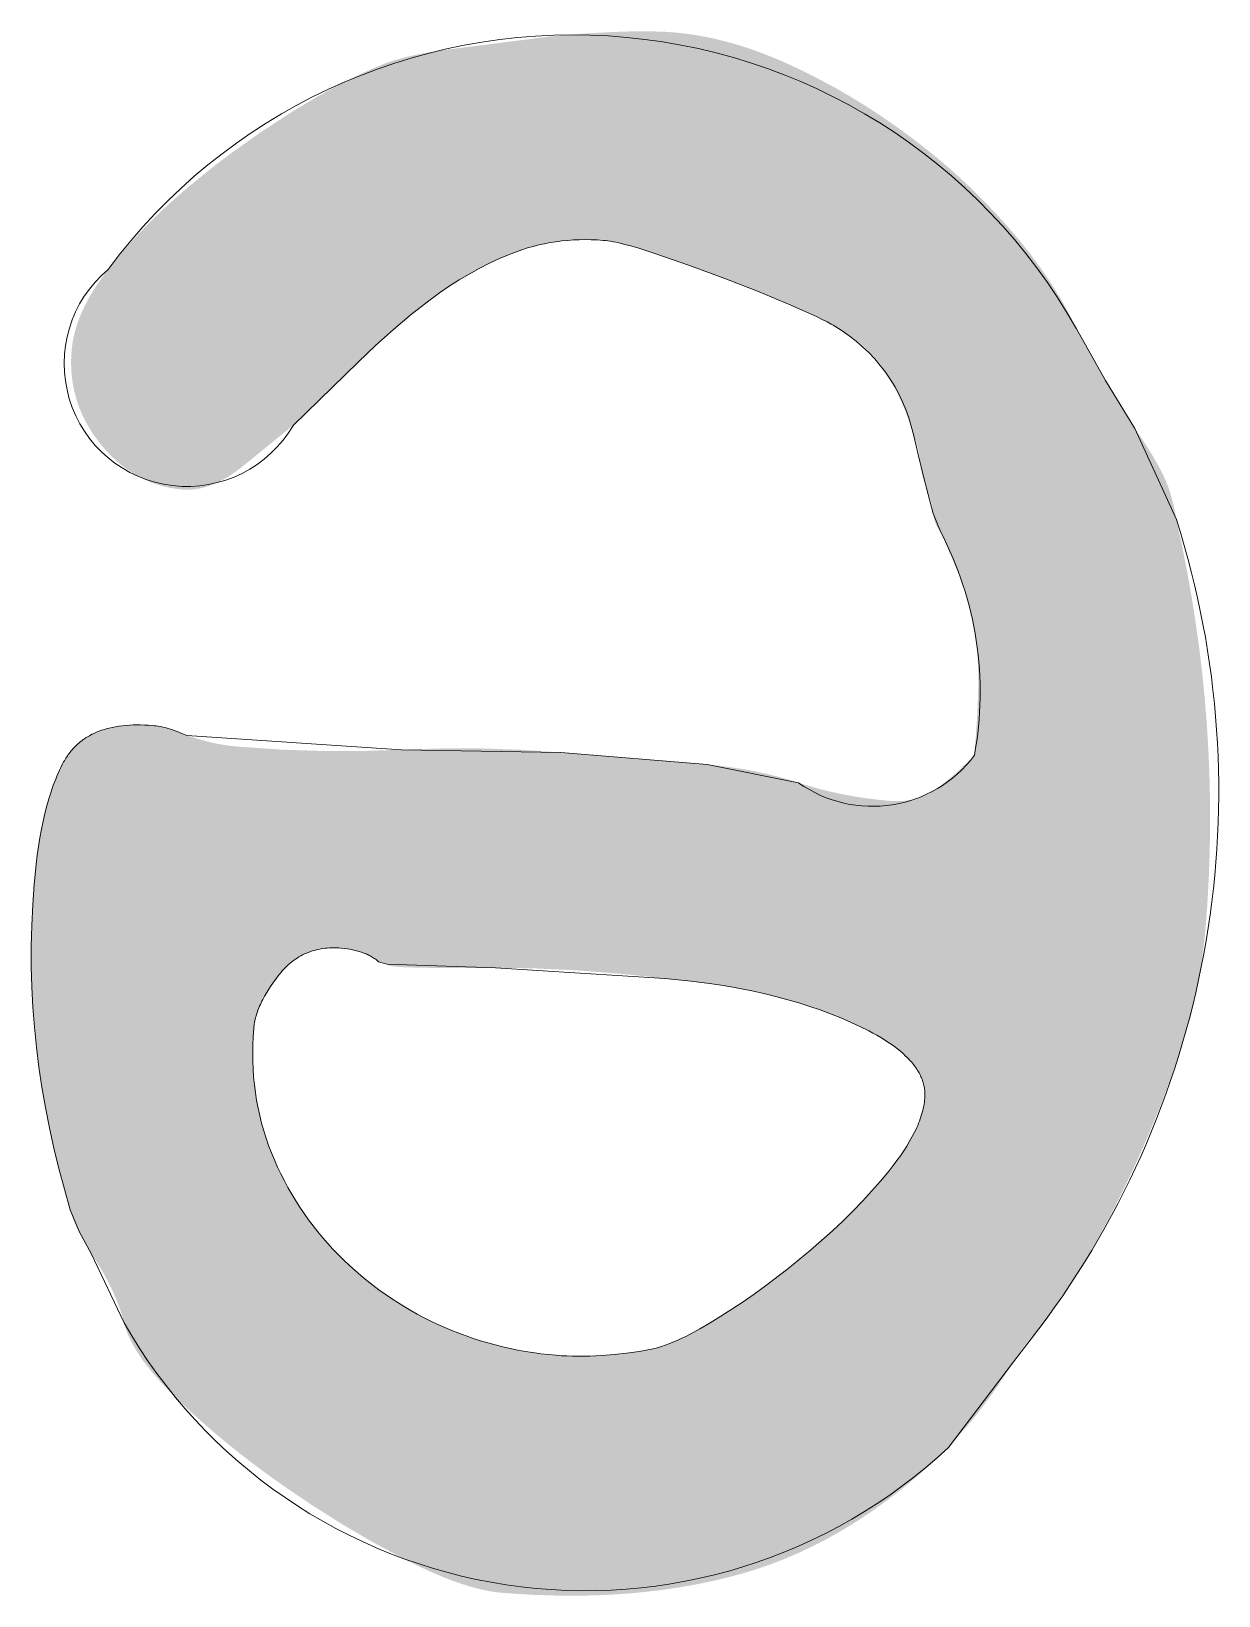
# Model space of a CAD drawing. Header units: millimetres. Extents: x 0 to 118, y 0 to 92.
# Drawn here: x 48.1 to 52.17, y 16.19 to 21.55 of the extents above; entities that cross this region are included whole.
import ezdxf

# ---------------------------------------------------------------- set-up
doc = ezdxf.new("R2010")
doc.units = ezdxf.units.MM
doc.header["$MEASUREMENT"] = 0
doc.layers.add('Default', color=178, linetype='Continuous', true_color=0x000000)

msp = doc.modelspace()

# ---------------------------------------------------------------- hatches: boundary and pattern name
at = {"layer": 'Default'}
h = msp.add_hatch(color=256, dxfattribs=at)
h.paths.add_polyline_path([(48.3678, 20.7328), (48.397, 20.7693), (48.4275, 20.8053), (48.4593, 20.8407), (48.4923, 20.8757), (48.5266, 20.9102), (48.5622, 20.9442), (48.5991, 20.9777), (48.6373, 21.0108), (48.7166, 21.0756), (48.7576, 21.1073), (48.7995, 21.1386), (48.886, 21.1997), (48.9761, 21.259), (49.0216, 21.2874), (49.066, 21.3139), (49.1093, 21.3386), (49.1515, 21.3616), (49.1925, 21.3828), (49.2326, 21.4022), (49.2715, 21.4198), (49.3094, 21.4357), (49.319, 21.4393), (49.329, 21.4429), (49.3394, 21.4464), (49.3504, 21.4499), (49.3736, 21.4565), (49.3988, 21.4628), (49.4257, 21.4687), (49.4545, 21.4743), (49.4852, 21.4795), (49.5177, 21.4844), (49.8695, 21.5294), (49.941, 21.5363), (50.0117, 21.5417), (50.0814, 21.5455), (50.1474, 21.548), (50.2064, 21.5487), (50.2585, 21.5477), (50.2819, 21.5466), (50.3036, 21.545), (50.3276, 21.5428), (50.3517, 21.5399), (50.3759, 21.5364), (50.4002, 21.5322), (50.4247, 21.5274), (50.4493, 21.5221), (50.4741, 21.516), (50.499, 21.5094), (50.524, 21.5022), (50.5492, 21.4943), (50.5744, 21.4858), (50.5999, 21.4767), (50.6254, 21.4669), (50.6511, 21.4566), (50.677, 21.4456), (50.7029, 21.434), (50.7548, 21.4094), (50.8061, 21.3833), (50.857, 21.3558), (50.9073, 21.3268), (50.9572, 21.2963), (51.0065, 21.2644), (51.0554, 21.231), (51.1037, 21.1962), (51.1513, 21.1601), (51.1977, 21.1231), (51.2428, 21.085), (51.2866, 21.0458), (51.3293, 21.0057), (51.3707, 20.9646), (51.4109, 20.9224), (51.4499, 20.8792), (51.4872, 20.8355), (51.5223, 20.7917), (51.5551, 20.7479), (51.5856, 20.7042), (51.6001, 20.6823), (51.6139, 20.6604), (51.6272, 20.6385), (51.6399, 20.6167), (51.6521, 20.5948), (51.6637, 20.5729), (51.6747, 20.551), (51.6852, 20.5291), (51.7109, 20.4804), (51.736, 20.4348), (51.7606, 20.3922), (51.7846, 20.3525), (51.8852, 20.1881), (51.911, 20.1502), (51.9346, 20.1133), (51.9559, 20.0774), (51.9658, 20.0598), (51.9751, 20.0424), (51.9796, 20.0336), (51.9839, 20.0247), (51.9881, 20.0155), (51.9921, 20.0061), (51.9959, 19.9965), (51.9996, 19.9866), (52.0031, 19.9766), (52.0064, 19.9663), (52.0096, 19.9558), (52.0126, 19.945), (52.0154, 19.9341), (52.0181, 19.9229), (52.023, 19.8998), (52.0273, 19.8758), (52.0462, 19.7885), (52.0635, 19.7012), (52.0791, 19.6138), (52.0929, 19.5264), (52.1051, 19.4389), (52.1156, 19.3514), (52.1244, 19.2639), (52.1315, 19.1763), (52.1368, 19.0886), (52.1405, 19.0009), (52.1425, 18.9132), (52.1428, 18.8254), (52.1415, 18.7376), (52.1384, 18.6497), (52.1336, 18.5617), (52.1271, 18.4737), (52.1233, 18.4346), (52.1184, 18.3947), (52.1123, 18.3542), (52.1051, 18.313), (52.0968, 18.271), (52.0873, 18.2284), (52.0767, 18.185), (52.0649, 18.141), (52.052, 18.0962), (52.038, 18.0507), (52.0065, 17.9577), (51.9704, 17.8618), (51.9298, 17.7631), (51.8865, 17.6652), (51.8422, 17.5718), (51.797, 17.4828), (51.7508, 17.3981), (51.7036, 17.3179), (51.6797, 17.2794), (51.6556, 17.242), (51.6312, 17.2057), (51.6065, 17.1705), (51.5817, 17.1364), (51.5566, 17.1033), (51.5437, 17.0894), (51.5314, 17.0754), (51.5196, 17.0614), (51.5084, 17.0473), (51.4977, 17.0331), (51.4876, 17.0189), (51.4781, 17.0046), (51.4691, 16.9903), (51.4514, 16.9618), (51.4328, 16.9334), (51.3936, 16.8765), (51.3546, 16.8242), (51.3366, 16.8013), (51.3195, 16.7805), (51.2464, 16.6965), (51.2054, 16.6572), (51.164, 16.6195), (51.1223, 16.5836), (51.0802, 16.5493), (51.0378, 16.5166), (50.9951, 16.4857), (50.9521, 16.4564), (50.9087, 16.4288), (50.865, 16.4028), (50.821, 16.3785), (50.7766, 16.3559), (50.7319, 16.3349), (50.6869, 16.3156), (50.6416, 16.298), (50.5959, 16.282), (50.573, 16.2747), (50.5499, 16.2677), (50.5034, 16.2549), (50.4561, 16.2432), (50.408, 16.2327), (50.3592, 16.2232), (50.3096, 16.215), (50.2593, 16.2078), (50.2082, 16.2018), (50.1564, 16.1969), (50.1039, 16.1932), (50.0506, 16.1906), (49.9965, 16.1891), (49.9417, 16.1888), (49.8861, 16.1897), (49.8299, 16.1916), (49.7728, 16.1947), (49.715, 16.199), (49.7068, 16.1998), (49.6983, 16.2008), (49.6898, 16.2019), (49.681, 16.2033), (49.6631, 16.2065), (49.6447, 16.2105), (49.6256, 16.2153), (49.6059, 16.2208), (49.5856, 16.2271), (49.5647, 16.2341), (49.5433, 16.2418), (49.5212, 16.2503), (49.4985, 16.2596), (49.4753, 16.2696), (49.427, 16.2919), (49.3764, 16.3172), (49.273, 16.3731), (49.1698, 16.4336), (49.067, 16.4985), (48.9647, 16.5679), (48.9144, 16.6038), (48.8656, 16.64), (48.8183, 16.6764), (48.7726, 16.7131), (48.7284, 16.75), (48.6856, 16.7872), (48.6444, 16.8245), (48.6046, 16.8622), (48.5857, 16.8809), (48.5677, 16.8993), (48.5508, 16.9174), (48.5348, 16.9352), (48.5199, 16.9527), (48.506, 16.9698), (48.493, 16.9866), (48.4811, 17.0031), (48.4702, 17.0193), (48.4652, 17.0272), (48.4603, 17.0351), (48.4558, 17.0429), (48.4514, 17.0506), (48.4474, 17.0583), (48.4436, 17.0659), (48.44, 17.0733), (48.4367, 17.0808), (48.4336, 17.0881), (48.4308, 17.0953), (48.4283, 17.1025), (48.426, 17.1096), (48.4239, 17.1166), (48.4221, 17.1236), (48.4185, 17.1374), (48.4145, 17.1514), (48.41, 17.1656), (48.405, 17.1798), (48.3996, 17.1942), (48.3937, 17.2088), (48.3874, 17.2234), (48.3806, 17.2382), (48.3733, 17.2532), (48.3656, 17.2682), (48.3574, 17.2834), (48.3488, 17.2988), (48.3397, 17.3142), (48.3301, 17.3298), (48.3096, 17.3613), (48.2679, 17.4369), (48.2629, 17.4463), (48.2582, 17.4556), (48.254, 17.465), (48.25, 17.4743), (48.2465, 17.4836), (48.2433, 17.4929), (48.2418, 17.4975), (48.2404, 17.5022), (48.2392, 17.5068), (48.199, 17.6525), (48.1821, 17.7226), (48.1667, 17.7923), (48.1531, 17.8617), (48.141, 17.9307), (48.1307, 17.9994), (48.122, 18.0678), (48.1151, 18.1363), (48.1099, 18.2052), (48.1063, 18.2744), (48.1045, 18.3441), (48.1044, 18.4143), (48.106, 18.4848), (48.1094, 18.5558), (48.1144, 18.6272), (48.1211, 18.6938), (48.125, 18.7255), (48.1294, 18.7562), (48.1342, 18.7859), (48.1394, 18.8146), (48.1451, 18.8423), (48.1512, 18.8689), (48.1577, 18.8945), (48.1646, 18.9191), (48.172, 18.9427), (48.1798, 18.9653), (48.188, 18.9868), (48.1923, 18.9972), (48.1967, 19.0073), (48.2012, 19.0172), (48.2058, 19.0268), (48.2105, 19.0361), (48.2153, 19.0452), (48.2178, 19.0497), (48.2203, 19.0541), (48.223, 19.0584), (48.2257, 19.0626), (48.2284, 19.0667), (48.2313, 19.0708), (48.2342, 19.0748), (48.2372, 19.0787), (48.2402, 19.0825), (48.2434, 19.0862), (48.2466, 19.0899), (48.2498, 19.0935), (48.2532, 19.097), (48.2566, 19.1004), (48.2601, 19.1038), (48.2637, 19.107), (48.2673, 19.1102), (48.271, 19.1133), (48.2748, 19.1163), (48.2787, 19.1193), (48.2826, 19.1221), (48.2866, 19.1249), (48.2907, 19.1276), (48.2948, 19.1302), (48.299, 19.1328), (48.3033, 19.1353), (48.3077, 19.1376), (48.3121, 19.14), (48.3166, 19.1422), (48.3212, 19.1443), (48.3259, 19.1464), (48.3306, 19.1484), (48.3354, 19.1503), (48.3403, 19.1521), (48.3452, 19.1539), (48.3502, 19.1556), (48.3553, 19.1571), (48.3605, 19.1587), (48.3657, 19.1601), (48.371, 19.1615), (48.3818, 19.1639), (48.393, 19.1661), (48.4044, 19.1679), (48.4161, 19.1694), (48.4281, 19.1706), (48.4403, 19.1715), (48.4529, 19.1721), (48.4658, 19.1724), (48.4789, 19.1723), (48.4923, 19.1719), (48.5061, 19.1712), (48.5201, 19.1702), (48.5261, 19.1696), (48.5324, 19.1688), (48.5388, 19.1678), (48.5454, 19.1666), (48.5521, 19.1652), (48.5591, 19.1636), (48.5661, 19.1618), (48.5734, 19.1598), (48.5808, 19.1576), (48.5884, 19.1551), (48.6041, 19.1497), (48.6205, 19.1434), (48.6375, 19.1364), (48.6606, 19.1289), (48.6829, 19.1221), (48.7046, 19.1162), (48.7255, 19.111), (48.7361, 19.1087), (48.7474, 19.1066), (48.7592, 19.1045), (48.7715, 19.1027), (48.7979, 19.0993), (48.8266, 19.0967), (48.9636, 19.0875), (49.1003, 19.0829), (49.2366, 19.0828), (49.3725, 19.0871), (49.5083, 19.0917), (49.6446, 19.0917), (49.7813, 19.0871), (49.9182, 19.0779), (49.9182, 19.0779), (50.4196, 19.0362), (50.461, 19.0322), (50.5018, 19.0271), (50.542, 19.021), (50.5815, 19.0138), (50.6203, 19.0055), (50.6585, 18.9961), (50.696, 18.9856), (50.7329, 18.9741), (50.7698, 18.9626), (50.8073, 18.9521), (50.8455, 18.9428), (50.8843, 18.9345), (50.9238, 18.9272), (50.9639, 18.9211), (51.0046, 18.916), (51.0459, 18.912), (51.0519, 18.9116), (51.0578, 18.9113), (51.0637, 18.9111), (51.0695, 18.911), (51.0752, 18.9111), (51.081, 18.9113), (51.0866, 18.9116), (51.0922, 18.912), (51.0978, 18.9125), (51.1033, 18.9132), (51.1088, 18.914), (51.1142, 18.9149), (51.1195, 18.9159), (51.1248, 18.917), (51.1301, 18.9183), (51.1353, 18.9197), (51.1405, 18.9212), (51.1456, 18.9228), (51.1507, 18.9246), (51.1557, 18.9264), (51.1607, 18.9284), (51.1656, 18.9305), (51.1705, 18.9328), (51.1753, 18.9351), (51.18, 18.9376), (51.1848, 18.9402), (51.1894, 18.9429), (51.1941, 18.9457), (51.1987, 18.9487), (51.2032, 18.9518), (51.2077, 18.955), (51.2121, 18.9583), (51.2295, 18.9719), (51.2464, 18.9855), (51.2626, 18.9992), (51.2783, 19.0129), (51.2934, 19.0267), (51.308, 19.0405), (51.3219, 19.0543), (51.3354, 19.0681), (51.3441, 19.1907), (51.3468, 19.2453), (51.3483, 19.2954), (51.3485, 19.3428), (51.348, 19.366), (51.3471, 19.3888), (51.3457, 19.4112), (51.344, 19.4333), (51.3418, 19.4551), (51.3393, 19.4765), (51.3362, 19.4977), (51.3326, 19.5187), (51.3285, 19.5396), (51.3237, 19.5604), (51.3184, 19.581), (51.3125, 19.6015), (51.3061, 19.6219), (51.2991, 19.6421), (51.283, 19.6843), (51.2643, 19.7305), (51.2189, 19.8348), (51.2176, 19.8365), (51.2163, 19.8381), (51.215, 19.8398), (51.2137, 19.8415), (51.2125, 19.8433), (51.2114, 19.845), (51.2103, 19.8468), (51.2092, 19.8485), (51.2081, 19.8503), (51.2071, 19.8521), (51.2061, 19.854), (51.2052, 19.8558), (51.2043, 19.8577), (51.2034, 19.8596), (51.2026, 19.8615), (51.2018, 19.8634), (51.2011, 19.8654), (51.2004, 19.8673), (51.1997, 19.8693), (51.199, 19.8713), (51.1984, 19.8733), (51.1979, 19.8754), (51.1973, 19.8774), (51.1968, 19.8795), (51.1964, 19.8816), (51.1959, 19.8838), (51.1952, 19.8881), (51.1945, 19.8925), (51.1941, 19.8969), (51.1936, 19.9016), (51.1931, 19.9063), (51.1924, 19.9111), (51.1916, 19.916), (51.1906, 19.9211), (51.1895, 19.9262), (51.1883, 19.9314), (51.1869, 19.9368), (51.1854, 19.9422), (51.1838, 19.9478), (51.1801, 19.9592), (51.1759, 19.971), (51.1712, 19.9832), (51.1665, 19.9955), (51.1624, 20.0076), (51.1605, 20.0135), (51.1587, 20.0194), (51.1571, 20.0253), (51.1557, 20.031), (51.1543, 20.0367), (51.1531, 20.0424), (51.1521, 20.048), (51.1511, 20.0535), (51.1503, 20.059), (51.1497, 20.0644), (51.1491, 20.0698), (51.1488, 20.075), (51.1484, 20.0804), (51.1479, 20.0857), (51.1473, 20.0912), (51.1465, 20.0967), (51.1456, 20.1022), (51.1446, 20.1079), (51.1434, 20.1135), (51.142, 20.1193), (51.1405, 20.125), (51.1389, 20.1309), (51.1372, 20.1368), (51.1353, 20.1427), (51.1333, 20.1487), (51.1311, 20.1548), (51.1263, 20.1671), (51.1189, 20.1918), (51.1106, 20.2166), (51.1013, 20.2414), (51.0911, 20.2662), (51.0799, 20.2911), (51.0678, 20.3162), (51.0548, 20.3412), (51.0408, 20.3664), (51.0372, 20.3727), (51.0334, 20.3789), (51.0295, 20.3851), (51.0254, 20.3912), (51.0212, 20.3973), (51.0169, 20.4033), (51.0124, 20.4092), (51.0078, 20.4151), (51.0031, 20.4209), (50.9982, 20.4266), (50.9932, 20.4323), (50.988, 20.4379), (50.9828, 20.4435), (50.9774, 20.449), (50.9718, 20.4544), (50.9661, 20.4598), (50.9544, 20.4704), (50.9421, 20.4808), (50.9292, 20.4909), (50.9158, 20.5008), (50.9019, 20.5104), (50.8874, 20.5198), (50.8724, 20.529), (50.8446, 20.5452), (50.8304, 20.553), (50.8143, 20.5612), (50.7964, 20.57), (50.7552, 20.5892), (50.7066, 20.6105), (50.5977, 20.6556), (50.48, 20.7014), (50.359, 20.7461), (50.2408, 20.7874), (50.186, 20.8051), (50.1613, 20.8123), (50.1383, 20.8185), (50.1171, 20.8235), (50.1072, 20.8257), (50.0977, 20.8275), (50.0886, 20.8291), (50.08, 20.8304), (50.0719, 20.8314), (50.0642, 20.8322), (50.0433, 20.8337), (50.0227, 20.8345), (50.0021, 20.8348), (49.9817, 20.8345), (49.9615, 20.8337), (49.9414, 20.8323), (49.9214, 20.8303), (49.9016, 20.8277), (49.8819, 20.8245), (49.8623, 20.8208), (49.8429, 20.8165), (49.8236, 20.8116), (49.8045, 20.8062), (49.7855, 20.8002), (49.7666, 20.7936), (49.7479, 20.7864), (49.711, 20.7708), (49.6747, 20.7541), (49.6391, 20.7362), (49.6041, 20.7171), (49.5697, 20.6969), (49.536, 20.6754), (49.5029, 20.6528), (49.4704, 20.629), (49.4071, 20.5792), (49.3449, 20.527), (49.284, 20.4723), (49.2244, 20.4154), (49.0022, 20.1995), (48.8283, 20.0577), (48.8147, 20.0472), (48.8012, 20.0375), (48.7878, 20.0285), (48.7811, 20.0242), (48.7745, 20.0202), (48.7679, 20.0163), (48.7613, 20.0127), (48.7548, 20.0092), (48.7483, 20.0059), (48.7418, 20.0027), (48.7353, 19.9998), (48.7288, 19.9971), (48.7224, 19.9945), (48.716, 19.9921), (48.7097, 19.9899), (48.7034, 19.9879), (48.697, 19.9861), (48.6908, 19.9844), (48.6845, 19.983), (48.6783, 19.9817), (48.6721, 19.9806), (48.6659, 19.9797), (48.6597, 19.979), (48.6536, 19.9785), (48.6475, 19.9781), (48.6414, 19.978), (48.6354, 19.978), (48.6294, 19.9782), (48.6234, 19.9786), (48.613, 19.9796), (48.6027, 19.9808), (48.5925, 19.9823), (48.5824, 19.984), (48.5725, 19.986), (48.5626, 19.9883), (48.5528, 19.9908), (48.5432, 19.9935), (48.5336, 19.9965), (48.5241, 19.9997), (48.5148, 20.0032), (48.5055, 20.007), (48.4964, 20.011), (48.4873, 20.0152), (48.4784, 20.0197), (48.4695, 20.0244), (48.4608, 20.0294), (48.4521, 20.0347), (48.4436, 20.0401), (48.4352, 20.0459), (48.4268, 20.0519), (48.4186, 20.0581), (48.4105, 20.0646), (48.4025, 20.0713), (48.3945, 20.0783), (48.3867, 20.0856), (48.379, 20.093), (48.3714, 20.1008), (48.3639, 20.1088), (48.3565, 20.117), (48.3492, 20.1255), (48.342, 20.1342), (48.335, 20.1431), (48.3282, 20.1521), (48.3217, 20.1611), (48.3154, 20.1703), (48.3094, 20.1794), (48.3036, 20.1887), (48.2981, 20.198), (48.2929, 20.2074), (48.2879, 20.2169), (48.2831, 20.2264), (48.2786, 20.2361), (48.2744, 20.2457), (48.2704, 20.2555), (48.2667, 20.2653), (48.2632, 20.2752), (48.26, 20.2852), (48.257, 20.2953), (48.2542, 20.3054), (48.2518, 20.3156), (48.2495, 20.3259), (48.2476, 20.3362), (48.2459, 20.3466), (48.2444, 20.3571), (48.2432, 20.3677), (48.2422, 20.3783), (48.2415, 20.389), (48.2411, 20.3998), (48.2409, 20.4107), (48.2409, 20.4216), (48.2412, 20.4326), (48.2418, 20.4437), (48.2426, 20.4548), (48.2434, 20.4631), (48.2443, 20.4713), (48.2455, 20.4796), (48.2469, 20.488), (48.2485, 20.4963), (48.2502, 20.5047), (48.2522, 20.5131), (48.2544, 20.5215), (48.2568, 20.53), (48.2594, 20.5385), (48.2622, 20.547), (48.2652, 20.5556), (48.2684, 20.5642), (48.2718, 20.5728), (48.2754, 20.5814), (48.2793, 20.5901), (48.2833, 20.5988), (48.2875, 20.6075), (48.2965, 20.6251), (48.3064, 20.6427), (48.3171, 20.6605), (48.3285, 20.6784), (48.3408, 20.6964), (48.3539, 20.7146)], flags=0)
h.paths.add_polyline_path([(48.9272, 17.7065), (48.9176, 17.7315), (48.9088, 17.7567), (48.9008, 17.7821), (48.8935, 17.8077), (48.887, 17.8336), (48.8813, 17.8596), (48.8763, 17.8859), (48.8722, 17.9124), (48.8688, 17.9391), (48.8661, 17.966), (48.8643, 17.9931), (48.8632, 18.0205), (48.8629, 18.048), (48.8633, 18.0758), (48.8645, 18.1037), (48.8665, 18.1319), (48.867, 18.1372), (48.8677, 18.1424), (48.8685, 18.1478), (48.8694, 18.1531), (48.8705, 18.1585), (48.8717, 18.1639), (48.873, 18.1694), (48.8746, 18.1749), (48.8762, 18.1804), (48.878, 18.1859), (48.8799, 18.1915), (48.882, 18.1972), (48.8842, 18.2028), (48.8866, 18.2085), (48.8891, 18.2142), (48.8918, 18.22), (48.8946, 18.2258), (48.8975, 18.2316), (48.9039, 18.2434), (48.9108, 18.2553), (48.9182, 18.2674), (48.9263, 18.2796), (48.9349, 18.2919), (48.9442, 18.3044), (48.954, 18.3171), (48.959, 18.3233), (48.9642, 18.3293), (48.9695, 18.3351), (48.9749, 18.3406), (48.9803, 18.346), (48.9859, 18.3511), (48.9916, 18.356), (48.9974, 18.3607), (49.0032, 18.3652), (49.0092, 18.3694), (49.0153, 18.3734), (49.0214, 18.3772), (49.0277, 18.3808), (49.0341, 18.3842), (49.0406, 18.3874), (49.0471, 18.3903), (49.0538, 18.393), (49.0606, 18.3955), (49.0674, 18.3978), (49.0744, 18.3999), (49.0815, 18.4017), (49.0886, 18.4033), (49.0959, 18.4047), (49.1032, 18.4059), (49.1107, 18.4069), (49.1183, 18.4076), (49.1259, 18.4081), (49.1337, 18.4084), (49.1415, 18.4085), (49.1495, 18.4084), (49.1575, 18.408), (49.1657, 18.4074), (49.176, 18.4064), (49.186, 18.4052), (49.1957, 18.4037), (49.2051, 18.4019), (49.2142, 18.3999), (49.2186, 18.3988), (49.223, 18.3976), (49.2273, 18.3964), (49.2315, 18.3951), (49.2356, 18.3937), (49.2396, 18.3923), (49.2436, 18.3908), (49.2475, 18.3893), (49.2513, 18.3877), (49.2551, 18.386), (49.2588, 18.3842), (49.2624, 18.3824), (49.2659, 18.3806), (49.2693, 18.3786), (49.2727, 18.3766), (49.276, 18.3746), (49.2792, 18.3725), (49.2823, 18.3703), (49.2854, 18.368), (49.2883, 18.3657), (49.2912, 18.3633), (49.2941, 18.3609), (49.2997, 18.3603), (49.3023, 18.36), (49.3048, 18.3596), (49.3071, 18.3592), (49.3093, 18.3587), (49.3113, 18.3583), (49.3123, 18.358), (49.3132, 18.3577), (49.3141, 18.3575), (49.315, 18.3572), (49.3158, 18.3569), (49.3166, 18.3566), (49.3174, 18.3563), (49.3181, 18.356), (49.3188, 18.3557), (49.3194, 18.3554), (49.3197, 18.3552), (49.32, 18.355), (49.3203, 18.3549), (49.3206, 18.3547), (49.3209, 18.3545), (49.3211, 18.3543), (49.3214, 18.3541), (49.3216, 18.354), (49.3219, 18.3538), (49.3221, 18.3536), (49.3223, 18.3534), (49.3225, 18.3532), (49.3227, 18.353), (49.3229, 18.3528), (49.3231, 18.3526), (49.3233, 18.3524), (49.3235, 18.3522), (49.3237, 18.352), (49.3239, 18.3518), (49.3241, 18.3516), (49.3243, 18.3514), (49.3245, 18.3512), (49.3248, 18.351), (49.325, 18.3508), (49.3253, 18.3506), (49.3255, 18.3505), (49.3258, 18.3503), (49.3261, 18.3501), (49.3264, 18.3499), (49.3267, 18.3497), (49.3273, 18.3494), (49.3279, 18.3491), (49.3286, 18.3488), (49.3293, 18.3485), (49.3301, 18.3481), (49.3309, 18.3479), (49.3317, 18.3476), (49.3325, 18.3473), (49.3334, 18.347), (49.3344, 18.3468), (49.3353, 18.3465), (49.3374, 18.346), (49.3395, 18.3456), (49.3418, 18.3452), (49.3443, 18.3448), (49.3469, 18.3445), (49.3525, 18.3439), (49.3735, 18.3425), (49.4008, 18.3414), (49.4739, 18.3398), (49.6948, 18.3395), (49.763, 18.3393), (49.8325, 18.3379), (49.9749, 18.3313), (50.1222, 18.3198), (50.3653, 18.2943), (50.4096, 18.2887), (50.453, 18.2825), (50.4956, 18.2756), (50.5374, 18.268), (50.5784, 18.2597), (50.6186, 18.2507), (50.658, 18.2411), (50.6966, 18.2307), (50.7343, 18.2197), (50.7713, 18.208), (50.8074, 18.1956), (50.8428, 18.1825), (50.8773, 18.1688), (50.911, 18.1543), (50.9432, 18.1394), (50.9733, 18.1243), (50.9875, 18.1167), (51.0012, 18.1091), (51.0143, 18.1013), (51.0269, 18.0936), (51.039, 18.0858), (51.0504, 18.0779), (51.0614, 18.07), (51.0718, 18.062), (51.0817, 18.054), (51.091, 18.046), (51.0998, 18.0379), (51.1039, 18.0338), (51.108, 18.0297), (51.1119, 18.0256), (51.1157, 18.0215), (51.1193, 18.0174), (51.1228, 18.0133), (51.1262, 18.0092), (51.1294, 18.005), (51.1325, 18.0009), (51.1354, 17.9967), (51.1383, 17.9925), (51.1409, 17.9883), (51.1435, 17.9841), (51.1459, 17.9799), (51.1482, 17.9756), (51.1503, 17.9714), (51.1523, 17.9671), (51.1542, 17.9628), (51.1559, 17.9586), (51.1575, 17.9543), (51.159, 17.95), (51.1603, 17.9456), (51.1615, 17.9413), (51.1625, 17.937), (51.1634, 17.9326), (51.1642, 17.9283), (51.1649, 17.9239), (51.1654, 17.9195), (51.1657, 17.9151), (51.166, 17.9107), (51.1661, 17.9063), (51.166, 17.9018), (51.1659, 17.8974), (51.1656, 17.8929), (51.1649, 17.8862), (51.1641, 17.8794), (51.163, 17.8725), (51.1617, 17.8655), (51.1603, 17.8585), (51.1586, 17.8515), (51.1567, 17.8443), (51.1546, 17.8371), (51.1523, 17.8299), (51.1498, 17.8225), (51.1471, 17.8151), (51.1442, 17.8077), (51.1411, 17.8002), (51.1377, 17.7926), (51.1342, 17.7849), (51.1305, 17.7772), (51.1224, 17.7616), (51.1135, 17.7457), (51.1038, 17.7295), (51.0932, 17.7131), (51.0818, 17.6964), (51.0696, 17.6794), (51.0566, 17.6622), (51.0428, 17.6447), (51.0137, 17.6096), (50.9833, 17.5749), (50.9517, 17.5405), (50.9187, 17.5063), (50.8844, 17.4725), (50.8489, 17.4389), (50.812, 17.4056), (50.7738, 17.3725), (50.6965, 17.3092), (50.6195, 17.2503), (50.5811, 17.2225), (50.5428, 17.1959), (50.5047, 17.1704), (50.4666, 17.146), (50.4296, 17.1233), (50.3948, 17.1031), (50.362, 17.0853), (50.3463, 17.0774), (50.3312, 17.0701), (50.3166, 17.0633), (50.3026, 17.0572), (50.289, 17.0517), (50.276, 17.0469), (50.2635, 17.0426), (50.2515, 17.0389), (50.2457, 17.0373), (50.24, 17.0359), (50.2345, 17.0346), (50.2291, 17.0334), (50.1864, 17.0257), (50.1438, 17.0195), (50.1013, 17.0148), (50.059, 17.0115), (50.0176, 17.0098), (49.9778, 17.0093), (49.9584, 17.0096), (49.9395, 17.0102), (49.921, 17.0112), (49.9029, 17.0125), (49.8761, 17.015), (49.8495, 17.018), (49.8231, 17.0217), (49.7969, 17.0258), (49.7709, 17.0305), (49.7451, 17.0358), (49.7195, 17.0416), (49.694, 17.0479), (49.6687, 17.0548), (49.6436, 17.0623), (49.6187, 17.0703), (49.594, 17.0788), (49.5695, 17.0879), (49.5451, 17.0975), (49.521, 17.1077), (49.497, 17.1184), (49.4733, 17.1297), (49.45, 17.1414), (49.4269, 17.1536), (49.4042, 17.1663), (49.3818, 17.1795), (49.3597, 17.1931), (49.3379, 17.2073), (49.3165, 17.222), (49.2953, 17.2371), (49.2745, 17.2528), (49.2541, 17.2689), (49.2339, 17.2856), (49.214, 17.3027), (49.1945, 17.3203), (49.1753, 17.3384), (49.1564, 17.357), (49.138, 17.376), (49.1201, 17.3954), (49.1027, 17.4151), (49.0859, 17.4353), (49.0697, 17.4558), (49.054, 17.4767), (49.0388, 17.498), (49.0243, 17.5197), (49.0102, 17.5417), (48.9967, 17.5642), (48.9838, 17.587), (48.9713, 17.6101), (48.9595, 17.6337), (48.9482, 17.6576), (48.9374, 17.6819)], flags=0)

# ---------------------------------------------------------------- linework, layer by layer
at = {"layer": 'Default', "color": 178, "lineweight": 0, "true_color": 0x000000}
msp.add_lwpolyline([(48.3678, 20.7328, -0.543603), (51.6852, 20.5291), (51.7846, 20.3525), (51.8852, 20.1881), (52.0273, 19.8758, -0.243266), (51.5566, 17.1033), (51.4691, 16.9903), (51.2464, 16.6965, -0.484122), (48.4221, 17.1236), (48.3096, 17.3613), (48.2679, 17.4369), (48.238, 17.5114), (48.2177, 17.5821), (48.199, 17.6525), (48.1821, 17.7226), (48.1667, 17.7923), (48.1531, 17.8617), (48.141, 17.9307), (48.1307, 17.9994), (48.122, 18.0678), (48.1151, 18.1363), (48.1099, 18.2052), (48.1063, 18.2744), (48.1045, 18.3441), (48.1044, 18.4143), (48.106, 18.4848), (48.1094, 18.5558), (48.1144, 18.6272), (48.1211, 18.6938), (48.125, 18.7255), (48.1294, 18.7562), (48.1342, 18.7859), (48.1394, 18.8146), (48.1451, 18.8423), (48.1512, 18.8689), (48.1577, 18.8945), (48.1646, 18.9191), (48.172, 18.9427), (48.1798, 18.9653), (48.188, 18.9868), (48.1923, 18.9972), (48.1967, 19.0073), (48.2012, 19.0172), (48.2058, 19.0268), (48.2105, 19.0361), (48.2153, 19.0452), (48.2178, 19.0497), (48.2203, 19.0541), (48.223, 19.0584), (48.2257, 19.0626), (48.2284, 19.0667), (48.2313, 19.0708), (48.2342, 19.0748), (48.2372, 19.0787), (48.2402, 19.0825), (48.2434, 19.0862), (48.2466, 19.0899), (48.2498, 19.0935), (48.2532, 19.097), (48.2566, 19.1004), (48.2601, 19.1038), (48.2637, 19.107), (48.2673, 19.1102), (48.271, 19.1133), (48.2748, 19.1163), (48.2787, 19.1193), (48.2826, 19.1221), (48.2866, 19.1249), (48.2907, 19.1276), (48.2948, 19.1302), (48.299, 19.1328), (48.3033, 19.1353), (48.3077, 19.1376), (48.3121, 19.14), (48.3166, 19.1422), (48.3212, 19.1443), (48.3259, 19.1464), (48.3306, 19.1484), (48.3354, 19.1503), (48.3403, 19.1521), (48.3452, 19.1539), (48.3502, 19.1556), (48.3553, 19.1571), (48.3605, 19.1587), (48.3657, 19.1601), (48.371, 19.1615), (48.3818, 19.1639), (48.393, 19.1661), (48.4044, 19.1679), (48.4161, 19.1694), (48.4281, 19.1706), (48.4403, 19.1715), (48.4529, 19.1721), (48.4658, 19.1724), (48.4789, 19.1723), (48.4923, 19.1719), (48.5061, 19.1712), (48.5201, 19.1702), (48.5261, 19.1696), (48.5324, 19.1688), (48.5388, 19.1678), (48.5454, 19.1666), (48.5521, 19.1652), (48.5591, 19.1636), (48.5661, 19.1618), (48.5734, 19.1598), (48.5808, 19.1576), (48.5884, 19.1551), (48.6041, 19.1497), (48.6205, 19.1434), (48.6375, 19.1364), (49.3725, 19.0871), (49.9182, 19.0779), (50.4196, 19.0362), (50.7329, 18.9741, 0.406882), (51.3354, 19.0681, 0.168333), (51.2189, 19.8348), (51.1941, 19.8969), (51.1712, 19.9832), (51.1488, 20.075), (51.1263, 20.1671, 0.210533), (50.8569, 20.5379), (50.851, 20.5415), (50.8446, 20.5452), (50.8304, 20.553), (50.8143, 20.5612), (50.7964, 20.57), (50.7552, 20.5892), (50.7066, 20.6105), (50.5977, 20.6556), (50.48, 20.7014), (50.359, 20.7461), (50.2408, 20.7874), (50.186, 20.8051), (50.1613, 20.8123), (50.1383, 20.8185), (50.1171, 20.8235), (50.1072, 20.8257), (50.0977, 20.8275), (50.0886, 20.8291), (50.08, 20.8304), (50.0719, 20.8314), (50.0642, 20.8322), (50.0433, 20.8337), (50.0227, 20.8345), (50.0021, 20.8348), (49.9817, 20.8345), (49.9615, 20.8337), (49.9414, 20.8323), (49.9214, 20.8303), (49.9016, 20.8277), (49.8819, 20.8245), (49.8623, 20.8208), (49.8429, 20.8165), (49.8236, 20.8116), (49.8045, 20.8062), (49.7855, 20.8002), (49.7666, 20.7936), (49.7479, 20.7864), (49.711, 20.7708), (49.6747, 20.7541), (49.6391, 20.7362), (49.6041, 20.7171), (49.5697, 20.6969), (49.536, 20.6754), (49.5029, 20.6528), (49.4704, 20.629), (49.4071, 20.5792), (49.3449, 20.527), (49.284, 20.4723), (49.2244, 20.4154), (49.0022, 20.1995, -1.192303)], format="xyb", close=True, dxfattribs=at)
msp.add_lwpolyline([(48.9272, 17.7065), (48.9374, 17.6819), (48.9482, 17.6576), (48.9595, 17.6337), (48.9713, 17.6101), (48.9838, 17.587), (48.9967, 17.5642), (49.0102, 17.5417), (49.0243, 17.5197), (49.0388, 17.498), (49.054, 17.4767), (49.0697, 17.4558), (49.0859, 17.4353), (49.1027, 17.4151), (49.1201, 17.3954), (49.138, 17.376), (49.1564, 17.357), (49.1753, 17.3384), (49.1945, 17.3203), (49.214, 17.3027), (49.2339, 17.2856), (49.2541, 17.2689), (49.2745, 17.2528), (49.2953, 17.2371), (49.3165, 17.222), (49.3379, 17.2073), (49.3597, 17.1931), (49.3818, 17.1795), (49.4042, 17.1663), (49.4269, 17.1536), (49.45, 17.1414), (49.4733, 17.1297), (49.497, 17.1184), (49.521, 17.1077), (49.5451, 17.0975), (49.5695, 17.0879), (49.594, 17.0788), (49.6187, 17.0703), (49.6436, 17.0623), (49.6687, 17.0548), (49.694, 17.0479), (49.7195, 17.0416), (49.7451, 17.0358), (49.7709, 17.0305), (49.7969, 17.0258), (49.8231, 17.0217), (49.8495, 17.018), (49.8761, 17.015), (49.9029, 17.0125), (49.921, 17.0112), (49.9395, 17.0102), (49.9584, 17.0096), (49.9778, 17.0093), (50.0176, 17.0098), (50.059, 17.0115), (50.1013, 17.0148), (50.1438, 17.0195), (50.1864, 17.0257), (50.2291, 17.0334), (50.2345, 17.0346), (50.24, 17.0359), (50.2457, 17.0373), (50.2515, 17.0389), (50.2635, 17.0426), (50.276, 17.0469), (50.289, 17.0517), (50.3026, 17.0572), (50.3166, 17.0633), (50.3312, 17.0701), (50.3463, 17.0774), (50.362, 17.0853), (50.3948, 17.1031), (50.4296, 17.1233), (50.4666, 17.146), (50.5047, 17.1704), (50.5428, 17.1959), (50.5811, 17.2225), (50.6195, 17.2503), (50.6965, 17.3092), (50.7738, 17.3725), (50.812, 17.4056), (50.8489, 17.4389), (50.8844, 17.4725), (50.9187, 17.5063), (50.9517, 17.5405), (50.9833, 17.5749), (51.0137, 17.6096), (51.0428, 17.6447), (51.0566, 17.6622), (51.0696, 17.6794), (51.0818, 17.6964), (51.0932, 17.7131), (51.1038, 17.7295), (51.1135, 17.7457), (51.1224, 17.7616), (51.1305, 17.7772), (51.1342, 17.7849), (51.1377, 17.7926), (51.1411, 17.8002), (51.1442, 17.8077), (51.1471, 17.8151), (51.1498, 17.8225), (51.1523, 17.8299), (51.1546, 17.8371), (51.1567, 17.8443), (51.1586, 17.8515), (51.1603, 17.8585), (51.1617, 17.8655), (51.163, 17.8725), (51.1641, 17.8794), (51.1649, 17.8862), (51.1656, 17.8929), (51.1659, 17.8974), (51.166, 17.9018), (51.1661, 17.9063), (51.166, 17.9107), (51.1657, 17.9151), (51.1654, 17.9195), (51.1649, 17.9239), (51.1642, 17.9283), (51.1634, 17.9326), (51.1625, 17.937), (51.1615, 17.9413), (51.1603, 17.9456), (51.159, 17.95), (51.1575, 17.9543), (51.1559, 17.9586), (51.1542, 17.9628), (51.1523, 17.9671), (51.1503, 17.9714), (51.1482, 17.9756), (51.1459, 17.9799), (51.1435, 17.9841), (51.1409, 17.9883), (51.1383, 17.9925), (51.1354, 17.9967), (51.1325, 18.0009), (51.1294, 18.005), (51.1262, 18.0092), (51.1228, 18.0133), (51.1193, 18.0174), (51.1157, 18.0215), (51.1119, 18.0256), (51.108, 18.0297), (51.1039, 18.0338), (51.0998, 18.0379), (51.091, 18.046), (51.0817, 18.054), (51.0718, 18.062), (51.0614, 18.07), (51.0504, 18.0779), (51.039, 18.0858), (51.0269, 18.0936), (51.0143, 18.1013), (51.0012, 18.1091), (50.9875, 18.1167), (50.9733, 18.1243), (50.9432, 18.1394), (50.911, 18.1543), (50.8773, 18.1688), (50.8428, 18.1825), (50.8074, 18.1956), (50.7713, 18.208), (50.7343, 18.2197), (50.6966, 18.2307), (50.658, 18.2411), (50.6186, 18.2507), (50.5784, 18.2597), (50.5374, 18.268), (50.4956, 18.2756), (50.453, 18.2825), (50.4096, 18.2887), (50.3653, 18.2943), (50.2744, 18.3034), (49.6948, 18.3395), (49.3233, 18.3524), (49.2941, 18.3609), (49.2912, 18.3633), (49.2883, 18.3657), (49.2854, 18.368), (49.2823, 18.3703), (49.2792, 18.3725), (49.276, 18.3746), (49.2727, 18.3766), (49.2693, 18.3786), (49.2659, 18.3806), (49.2624, 18.3824), (49.2588, 18.3842), (49.2551, 18.386), (49.2513, 18.3877), (49.2475, 18.3893), (49.2436, 18.3908), (49.2396, 18.3923), (49.2356, 18.3937), (49.2315, 18.3951), (49.2273, 18.3964), (49.223, 18.3976), (49.2186, 18.3988), (49.2142, 18.3999), (49.2051, 18.4019), (49.1957, 18.4037), (49.186, 18.4052), (49.176, 18.4064), (49.1657, 18.4074), (49.1575, 18.408), (49.1495, 18.4084), (49.1415, 18.4085), (49.1337, 18.4084), (49.1259, 18.4081), (49.1183, 18.4076), (49.1107, 18.4069), (49.1032, 18.4059), (49.0959, 18.4047), (49.0886, 18.4033), (49.0815, 18.4017), (49.0744, 18.3999), (49.0674, 18.3978), (49.0606, 18.3955), (49.0538, 18.393), (49.0471, 18.3903), (49.0406, 18.3874), (49.0341, 18.3842), (49.0277, 18.3808), (49.0214, 18.3772), (49.0153, 18.3734), (49.0092, 18.3694), (49.0032, 18.3652), (48.9974, 18.3607), (48.9916, 18.356), (48.9859, 18.3511), (48.9803, 18.346), (48.9749, 18.3406), (48.9695, 18.3351), (48.9642, 18.3293), (48.959, 18.3233), (48.954, 18.3171), (48.9442, 18.3044), (48.9349, 18.2919), (48.9263, 18.2796), (48.9182, 18.2674), (48.9108, 18.2553), (48.9039, 18.2434), (48.8975, 18.2316), (48.8946, 18.2258), (48.8918, 18.22), (48.8891, 18.2142), (48.8866, 18.2085), (48.8842, 18.2028), (48.882, 18.1972), (48.8799, 18.1915), (48.878, 18.1859), (48.8762, 18.1804), (48.8746, 18.1749), (48.873, 18.1694), (48.8717, 18.1639), (48.8705, 18.1585), (48.8694, 18.1531), (48.8685, 18.1478), (48.8677, 18.1424), (48.867, 18.1372), (48.8665, 18.1319), (48.8645, 18.1037), (48.8633, 18.0758), (48.8629, 18.048), (48.8632, 18.0205), (48.8643, 17.9931), (48.8661, 17.966), (48.8688, 17.9391), (48.8722, 17.9124), (48.8763, 17.8859), (48.8813, 17.8596), (48.887, 17.8336), (48.8935, 17.8077), (48.9008, 17.7821), (48.9088, 17.7567), (48.9176, 17.7315)], close=True, dxfattribs=at)

doc.saveas('drawing.dxf')
